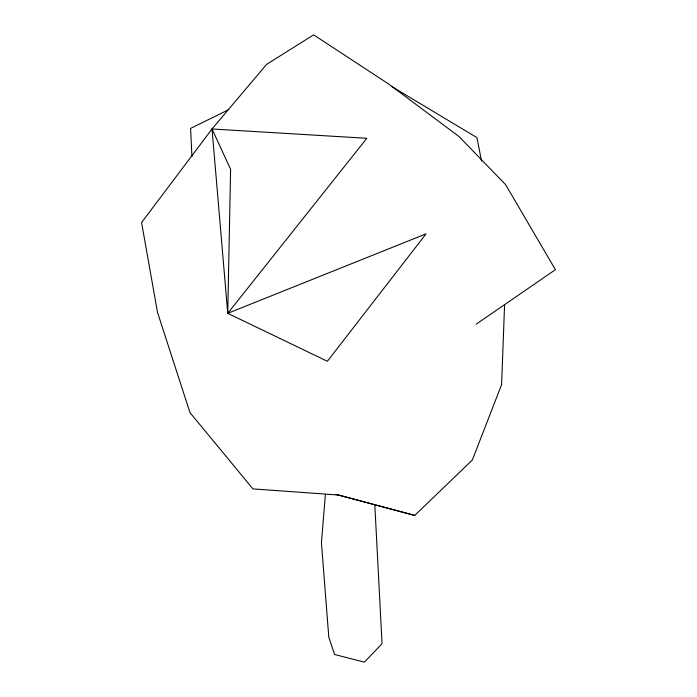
<?xml version="1.0" encoding="UTF-8"?>
<svg xmlns="http://www.w3.org/2000/svg" width="697" height="697" viewBox="0 0 697 697"><rect width="100%" height="100%" fill="white"/><g stroke="black" fill="none" stroke-linecap="round" stroke-linejoin="round"><path stroke-width="1.05" d="M227.745 313.319L366.822 138.294L212.027 128.98L227.745 313.319L426.076 233.852L327.363 361.281L227.745 313.319L230.594 169.301L212.027 128.98L266.672 64.307L313.659 34.85L388.909 84.189L459.062 136.568L505.639 184.688L555.422 269.678L476.164 324.21M504.584 304.572L501.605 384.631L472.348 460.011L414.741 515.423L336.146 494.443M325.412 494.321L321.43 542.78L328.801 637.285L334.612 654.5L364.409 662.15L382.043 643.679L374.794 504.401M212.027 128.98L141.578 222.578L157.522 312.448L190.011 412.659L252.924 488.893L338.132 495.001M227.91 110.039L190.595 128.396L191.919 156.633M336.52 494.469L414.741 515.423M391.784 86.533L476.966 137.649L481.522 161.155"/></g></svg>
